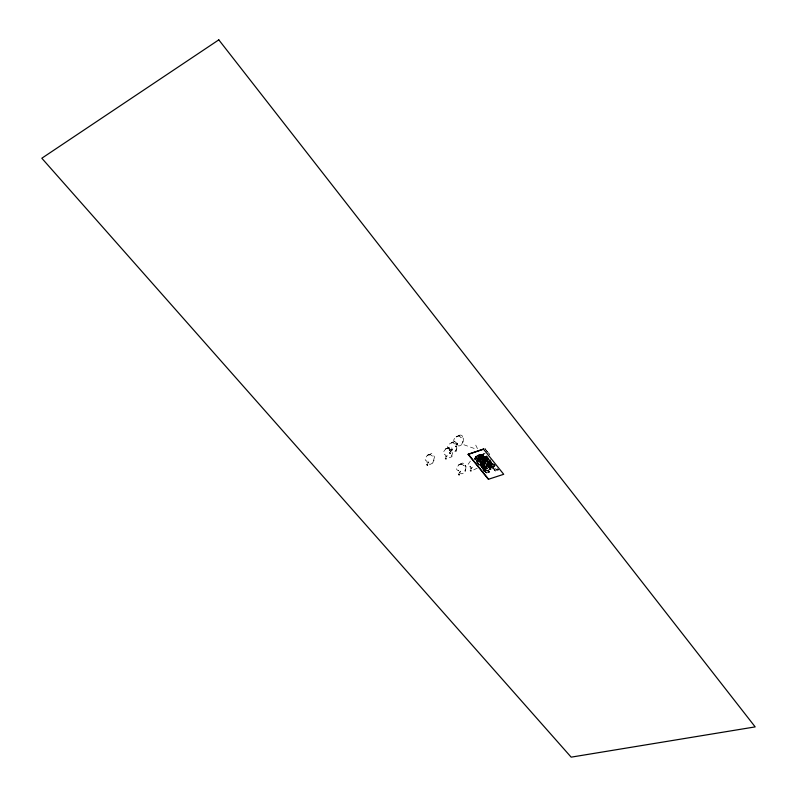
<?xml version="1.0" encoding="UTF-8"?>
<svg xmlns="http://www.w3.org/2000/svg" width="797" height="797" viewBox="0 0 797 797"><rect width="100%" height="100%" fill="white"/><g stroke="black" fill="none" stroke-linecap="round" stroke-linejoin="round"><path stroke-width="0.6" stroke-dasharray="3.98 2.99" d="M483.958 469.702L483.44 469.114L483.759 469.792M483.39 468.287L482.813 467.66L483.928 468.307M482.673 457.886L482.982 458.096A5.459 3.756 23 0 0 482.673 458.106L482.952 457.787M483.879 457.936L482.225 459.022L483.002 459.829L485.851 458.873M479.366 454.798L480.033 454.778M484.008 461.035L484.317 461.632L484.417 461.134M484.038 467.819L483.46 466.982L484.446 467.48M483.48 466.992L484.536 467.401L483.47 467.172M484.536 467.401L483.829 470.021L484.706 468.208L483.749 467.022C481.687 471.784 484.277 464.84 484.108 467.271M485.124 470.071L485.512 470.698L484.745 470.668L485.433 470.808L484.387 470.17L483.909 471.595L485.632 471.326L486.389 472.731L485.234 471.655L485.971 472.143L485.921 471.286L484.785 471.087L478.2 463.057M484.974 471.057L485.044 470.389M481.119 465.119L481.149 465.069A2.052 0.917 -39 0 1 481.079 465.438L481.079 465.438A2.052 0.757 -44.7 0 0 481.089 465.069L480.83 465.209A2.64 1.803 23 0 0 480.521 465.318M484.108 465.797C484.646 464.581 485.712 467.032 484.397 465.657L485.672 467.969L486.23 467.789C486.877 466.185 484.835 468.247 486.25 467.739L484.576 465.358L483.769 466.006L483.988 465.498M480.98 463.984L481.308 463.814A2.062 1.186 71.4 0 1 481.039 464.541M481.647 463.685L481.657 463.764A2.052 1.235 68 0 1 481.657 464.023A2.052 1.285 63.9 0 0 481.697 463.734L480.81 463.675M481.707 464.322A2.062 1.186 71.4 0 0 481.976 463.595L481.976 463.595A2.062 1.186 71.4 0 1 481.846 464.043L481.846 464.093M482.753 464.033L482.484 463.734A2.052 1.066 78.2 0 0 482.514 463.465L482.613 463.376A2.062 1.186 71.4 0 1 482.344 464.103M486.23 459.67L485.772 459.271M471.027 469.303L472.113 467.142L471.366 469.413M459.241 473.239L460.337 471.097L459.57 473.348M456.561 445.274L457.677 443.132L457.209 444.965M450.415 451.849L451.53 449.707L451.052 451.54M446.091 457.269L446.718 456.023C445.712 457.548 448.402 453.294 446.42 457.378M482.006 466.325L483.789 468.487L482.145 465.827A2.64 1.803 23.1 0 0 481.986 465.568L481.318 465.587L483.849 464.721A1.973 0.877 -38.9 0 1 484.168 464.073L484.128 464.063A1.973 0.877 -38.9 0 0 483.849 464.701C483.131 465.906 483.102 463.216 483.59 464.711M480.999 464.581L481.946 465.607L481.129 466.185L483.191 468.616M481.796 464.352A2.64 1.803 23.1 0 1 482.016 464.581L482.145 464.123M482.095 465.299L482.125 465.338A2.032 1.056 78.3 0 0 482.016 465.558A2.032 1.166 71.5 0 1 482.225 465.318L481.557 464.113L480.86 466.355M483.64 464.322L483.749 464.133A2.042 0.757 -44.6 0 1 483.958 463.904L483.938 463.814A2.062 0.917 -38.9 0 0 483.679 464.163L483.649 464.282A2.062 0.917 -38.9 0 1 483.918 463.804L483.909 463.784A1.973 0.877 -38.9 0 0 483.64 464.452L481.627 465.119L482.514 463.794M482.414 464.143A2.64 1.813 23.1 0 1 482.633 464.372L482.892 463.177M427.65 463.645L428.298 462.409C427.132 464.731 429.862 459.132 428.298 463.336M481.707 466.863L482.315 465.827M482.972 464.272L483.58 465.02L481.268 465.797L480.661 465.05L485.154 463.386L486.718 459.59L485.772 458.424M483.998 470.16L484.207 469.373L483.53 469.602M485.562 470.469L485.054 469.911L483.998 471.485L485.752 470.589M484.387 470.17L484.935 471.455M457.388 443.341L457.189 444.029L457.697 443.371M450.773 451.271L451.311 449.687M483.341 455.814L484.158 456.731M483.48 455.984L484.446 456.522L483.49 455.974M485.931 459.779L485.732 459.291M483.948 464.392L483.918 464.422A2.052 0.976 -36.1 0 1 484.038 464.043A2.042 0.976 -36.1 0 0 483.899 464.302A2.042 0.907 -38.9 0 1 484.038 463.993A2.042 1.046 -32.7 0 0 483.918 464.332L483.869 464.581M489.378 467.351L489.109 466.743L489.836 467.162M490.454 466.544L490.524 466.922M483.958 470.439L484.407 469.194L485.393 469.124L483.948 471.485L485.144 470.519L485.772 472.472M483.819 469.303L484.307 469.094L483.749 470.559M480.84 464.442L480.89 464.272A2.052 1.285 63.9 0 0 481.019 463.964A2.052 1.235 68 0 1 480.98 464.252M480.85 464.422L480.86 465.109A2.052 0.917 -39 0 0 480.93 464.8M483.749 464.133L483.161 464.183L483.859 464.741M479.874 464.95L480.511 463.226L481.049 463.695L480.292 465.657L481.179 463.844A2.052 1.066 78.2 0 1 481.119 464.213A2.052 1.186 71.4 0 0 481.089 463.934L482.195 465.498A2.64 1.813 22.9 0 0 482.444 465.727L482.852 465.647A1.006 0.578 71.5 0 1 482.833 465.348L483.151 465.199A1.006 0.578 71.5 0 0 483.072 465.518L483.47 465.438A1.973 1.136 71.5 0 1 483.699 464.82L483.679 464.79A2.062 1.186 71.5 0 0 483.46 465.099A1.006 0.578 71.5 0 0 483.371 465.418L483.012 465.448A2.64 1.813 22.9 0 1 482.843 465.279L482.205 467.162L481.896 466.464M482.474 465.717A1.006 0.578 71.5 0 1 482.524 465.468L482.554 465.448A1.006 0.578 71.5 0 0 482.494 465.717L482.474 465.717A1.963 1.136 71.5 0 1 482.793 465.119L483.46 465.139A2.032 1.215 68.2 0 1 483.57 464.87A2.032 1.275 64.1 0 0 483.45 465.079L483.5 465.089M481.169 464.322L481.438 464.561A2.64 1.813 23 0 0 481.607 464.721M485.702 467.809L486.25 467.739M450.664 451.53L451.042 450.594M480.79 465.647A2.64 1.813 23.1 0 0 481.079 465.578L480.691 464.591A2.062 1.186 71.4 0 0 480.98 463.924M492.626 464.551L494.459 466.733L493.801 466.952L492.526 465.378L493.194 465.159M493.921 466.155L491.4 466.903L489.916 469.274M482.972 463.655L483.241 463.037M484.576 459.142L489.228 465.259L481.029 455.555L479.575 457.857A1.066 0.737 23.2 0 1 479.405 458.863L478.678 458.046L475.181 459.291M489.607 464.661L488.143 462.788L489.577 464.561M490.623 462.071L492.058 463.844L489.517 464.691M488.551 467.6L489.717 465.338L489.418 468.148M490.155 463.715L487.963 464.94M484.755 467.162L485.801 468.676L488.531 467.759L489.886 464.87L491.59 466.922M490.045 464.372L491.131 461.573L489.398 462.13L484.098 455.555L474.584 458.783L484.715 471.276L494.04 468.407L483.948 456.571M488.73 467.819L489.717 465.338M489.268 467.53L490.813 466.604L491.171 467.052M489.757 466.106L490.145 465.259L492.676 464.422M491.968 463.724L491.639 464.342L491.211 462.908M490.006 466.355L489.159 468.238L490.992 467.63L490.912 466.524L489.209 466.952L489.677 467.54L491.261 466.962M491.181 464.86L490.992 465.418M490.514 466.554L490.514 466.952M490.952 465.508L490.314 463.734M491.331 465.587L491.719 464.701L490.484 463.167L487.953 464.013L488.262 464.442M489.996 469.383L490.962 466.803L489.468 467.291L489.488 466.653M492.466 463.216L491.57 465.348L488.561 466.464L488.481 465.338L489.886 464.87M491.56 465.876L489.886 463.914M481.448 465.348L481.139 464.701M481.458 464.551L481.189 464.272M482.006 464.651L482.115 464.372M481.597 462.489C480.103 461.174 483.699 465.807 481.846 464.033A2.052 1.126 74.6 0 0 481.846 463.685M486.748 464.97L487.664 462.788M484.676 469.921L484.855 468.397L484.516 470.668M486.678 465.269L487.844 463.017L486.628 465.338M484.715 471.276L485.762 468.865L475.66 456.382L484.068 453.513M485.801 468.676L488.8 467.51L489.338 468.178L489.697 466.026M484.875 471.216L485.781 469.084M484.307 466.803L480.87 462.688L483.829 461.782L487.246 465.817M489.936 459.55L488.75 462.051L480.83 464.761A2.64 1.813 23 0 0 480.95 464.94L481.089 464.701M485.234 470.977L486.13 468.835L485.313 471.077L484.725 470.21A1.056 0.727 22.8 0 1 486.1 470.688L486.21 470.768M490.055 459.7L488.91 462.061L491.918 461.094M491.251 467.241L490.085 469.493L487.485 466.255L488.531 467.759M489.258 461.951L490.155 459.819M488.023 465.01L488.332 464.272L487.953 465.069L492.108 463.715L490.603 462.17L488.153 462.987M490.514 460.805L489.209 463.366L490.145 463.615M488.332 466.026L488.84 465.787M488.561 466.464L488.89 465.827M482.524 465.468L482.175 465.578A1.006 0.578 71.5 0 0 482.095 465.846L482.115 465.837A1.963 1.136 71.5 0 1 482.424 465.249L482.613 464.97M483.121 465.269L483.231 464.8M487.465 456.681L485.921 459.032M485.582 461.314L487.097 457.886L487.834 458.693L485.363 463.077M485.024 463.256L485.991 461.055L486.897 460.756L486.319 460.068M487.356 457.827L486.15 460.028M485.064 463.475L487.505 457.747M484.128 465.827L484.626 465.209L486.509 467.431L485.612 468.287L486.489 467.48M483.341 468.277L483.131 468.955L483.739 468.756L481.518 465.906M483.739 467.52L483.739 466.873M485.781 467.331C484.845 465.199 488.81 470.19 484.486 465.787M486.349 461.483L488.023 457.568M488.153 457.528L487.126 459.7M484.148 467.52L483.4 469.294M484.337 466.783L484.357 467.59M484.297 467.709L483.55 469.483M487.913 460.477L488.81 458.345L487.186 462.479M484.855 468.397L484.108 470.17M486.499 465.05L487.405 462.798M481.518 464.203L481.567 464.043A2.032 1.275 63.9 0 0 481.687 463.744A2.062 1.186 71.4 0 1 481.388 464.432L480.711 466.175L481.587 464.362L481.129 463.864M480.8 458.813L482.793 461.254L483.54 459.042M481.687 463.386L482.912 462.26M483.928 459.451L480.96 455.774M482.155 463.984L482.265 464.521M483.291 461.084L484.277 458.933M483.62 461.533L480.471 462.599L479.625 464.8L484.526 463.117C482.205 460.487 486.449 464.512 482.295 463.794A2.052 1.235 68 0 0 482.364 463.505L482.265 463.465A2.052 1.285 63.9 0 1 482.265 463.824L482.334 463.715A2.052 1.186 71.4 0 0 482.394 463.495A2.042 1.056 78.2 0 1 482.414 463.744L481.617 463.087M482.693 463.256L483.46 462.997M482.105 465.069L481.268 466.863L482.155 465.05M484.676 459.461L482.852 463.715C483.839 461.264 478.499 461.772 480.501 460.796L479.266 460.188L481.209 456.053M483.739 461.832L480.531 462.668M484.008 461.842L484.795 459.7M486.688 455.705L485.602 458.564L486.598 459.879M485.861 458.395L484.875 460.556L485.632 462.429L486.349 461.573M482.374 466.634L482.195 465.866M483.51 464.541L483.46 464.91A1.973 1.136 71.5 0 0 483.092 465.548L483.092 465.518M485.363 460.267L484.347 462.39M486.2 458.365L487.047 456.153L483.6 457.329L482.753 459.53L486.2 458.365L486.001 458.873M485.582 460.317L486.429 458.106L482.603 459.48M480.98 458.753L478.17 459.53L477.254 461.652L480.461 460.766L481.079 457.966M480.461 460.766L481.109 458.305M483.48 453.941L482.574 456.073L480.651 453.682L476.267 456.263L477.513 457.797L478.429 455.675M480.92 461.453L481.916 459.301L487.186 465.936M480.87 462.688L485.861 468.526M480.84 463.705L481.418 462.539M481.049 463.695L480.292 465.468M481.348 462.818L483.649 462.041M480.8 465.229L481.089 465A2.042 0.907 -39 0 1 480.97 465.259A2.042 0.976 -36.2 0 0 480.98 464.94M479.625 456.023L478.638 458.056M477.293 461.931L478.23 459.6L481.378 458.634M478.429 455.814L479.545 455.924L487.535 465.747L479.007 455.625L475.719 456.731L474.803 458.853L477.523 462.22L478.439 460.098M479.545 457.747L480.611 454.928M478.977 459.351L478.419 461.911M480.77 455.505C479.057 460.546 479.216 455.695 481.249 455.426L480.452 455.226L480.81 455.665M480.601 456.741L481.508 454.619M479.386 461.025L480.302 458.903M480.123 460.467L481.836 456.691L480.262 460.636L477.124 461.642M484.088 464.123L484.148 464.063A2.052 0.917 -38.9 0 0 483.879 464.541L483.42 464.88A2.032 1.116 74.7 0 0 483.321 465.119A2.64 1.803 23 0 1 483.43 465.398L483.47 465.438M474.803 458.853L477.951 457.787L478.858 455.525C482.095 456.542 479.445 462.688 477.941 457.647M478.041 457.896L478.957 455.774M478.31 458.235L479.266 456.023M479.545 455.924L478.788 458.126M474.584 458.783L475.66 456.382M451.291 456.173L452.646 453.344L452.935 450.574L451.919 449.369L452.168 450.275L451.849 447.984L450.913 447.306L449.548 447.067L447.655 448.641L449.249 447.635L447.944 447.575L445.623 449.02L443.262 452.288L443.79 453.812L445.374 454.938L445.453 456.282L448.741 457.946L451.929 456.721L452.387 453.433M456.98 447.924L455.625 450.763L456.731 448.004L456.273 451.301L451.889 452.347M490.374 464.9L484.227 466.833M477.244 468.148L473.617 469.941L470.29 468.267L470.17 466.265L470.23 466.932L468.666 465.817L468.128 464.292L470.449 461.005M480.601 465.299L480.91 465.727A1.963 0.877 -39 0 0 481.129 465.099M484.118 470.36L483.978 469.443L484.357 470.439M480.711 465.438L480.691 465.458A1.963 0.877 -39 0 0 480.91 464.82L480.94 464.81A2.052 1.046 -32.9 0 1 480.9 465.159L480.95 465.069M483.311 464.322L483.45 464.322A2.64 1.813 22.9 0 0 483.112 464.432M483.679 466.574L483.809 467.381M482.095 465.368L482.414 465.239A2.062 1.186 71.5 0 0 482.185 465.528L482.922 465.109A2.032 1.215 68.2 0 0 482.823 465.289L482.833 465.169A2.032 1.116 74.7 0 0 482.723 465.318A2.64 1.803 23.1 0 1 482.813 465.597L482.793 465.617A1.963 1.136 71.5 0 1 483.092 465.02L483.052 465.05A2.062 1.186 71.5 0 0 482.862 465.299A2.032 1.275 64.1 0 1 483.002 465.059M483.938 471.475L484.496 469.991L483.659 469.901M483.909 471.595L485.532 470.589M487.475 460.307L487.555 460.048M481.936 465.169L482.683 464.521M478.808 454.918L478.977 455.456M483.809 457.986L483.739 458.036A3.995 2.75 23 0 0 483.291 458.136L483.48 458.345M489.986 466.763L489.537 466.165C489.338 464.87 493.801 465.647 491.55 466.155L493.263 468.307M482.354 463.984L482.892 463.724M481.876 463.675A2.052 1.066 78.2 0 1 481.796 463.984L483.072 463.814M483.709 463.485L483.191 463.754L483.849 464.581M491.729 462.429L491.301 462.33M481.039 465.02L481.089 465A2.042 0.847 -41.7 0 1 480.999 465.289M484.078 465.498L484.636 465.269M478.359 461.074L478.22 461.134A1.305 0.897 23.2 0 0 478.041 460.905L478.19 460.855M481.826 463.396L482.344 463.216M475.5 456.661L485.024 453.383L484.068 455.715L479.625 457.219M480.392 455.147L483.869 453.961M479.067 455.695L478.867 456.233L481.388 455.466L480.97 454.948M479.635 456.223L481.039 455.745M480.302 458.185L481.109 458.006M487.106 456.233L483.6 457.329M477.732 459.66L476.387 460.108L477.463 461.533M482.484 458.594L483.41 458.285M484.267 458.335L485.044 458.654M484.935 458.126L485.781 457.837M478.559 460.566L479.266 460.925M479.425 460.646L480.432 460.865M477.523 462.22L479.744 461.473M481.009 461.433L482.713 463.665M486.758 459.52L488.093 460.347M482.793 461.254L485.622 460.297M485.901 460.178L487.246 459.66M479.774 462.39L481.268 461.881M485.493 460.417L484.417 460.776L485.004 461.503L488.75 460.218M481.468 462.858L483.61 462.101M485.861 461.642L486.379 461.473M488.382 461.065L486.867 461.812M487.027 461.911L488.143 461.543M485.253 462.479L485.542 462.439M478.788 465.079L475.879 461.463L478.907 465.358M487.326 462.28L488.441 461.911M480.691 464.591L490.922 461.244M487.336 462.848L491.191 461.642L492.377 463.246M481.488 465.079L482.623 464.701M488.093 462.918L490.683 461.941M485.941 464.133L487.435 463.625L488.043 464.372M487.684 463.924L488.77 463.565M488.491 463.924L489.019 463.854M481.577 465.707A2.64 1.813 23 0 0 481.796 465.946L481.816 465.936A1.963 1.136 71.5 0 1 482.125 465.338L482.384 465.408M487.963 463.884L488.033 465.219L487.146 465.448M489.986 463.575L489.348 463.834M481.109 466.564L482.075 466.225M486.539 464.87L489.139 464.013M481.239 466.723L482.354 466.624M486.419 464.96L490.344 463.744M488.611 464.412L489.338 464.213M492.068 463.555L491.012 462.29M484.696 467.311L487.485 466.255M488.202 466.016L492.685 464.621L493.771 466.115M483.052 468.586L483.909 468.556L482.982 468.835M483.241 468.636L483.829 468.397M489.836 466.534L492.277 465.866M494.18 466.066L485.572 468.895L484.775 471.017M494.09 466.295L485.612 469.144L475.56 456.611M484.755 471.117L493.473 468.377L491.619 466.086M487.365 470.678L488.352 470.35M481.119 466.195L483.729 468.985L485.791 468.297L483.64 465.647L481.109 466.494M495.415 468.795L496.79 470.489L498.454 469.941L495.296 470.987L493.921 469.284L497.079 468.247M497.059 468.347L497.238 468.626M488.551 472.143L489.537 471.824M496.103 469.642L497.766 469.094L498.284 469.742L497.766 469.094M486.349 473.099L488.571 472.312M497.647 469.602L497.467 469.333M483.709 458.544L483.759 458.534A4.633 3.198 23.2 0 0 484.048 458.444L484.277 458.534M482.952 458.803L483.002 458.783A4.633 3.198 23.2 0 0 483.291 458.693L483.52 458.783M484.237 458.773L489.338 465.229M481.527 466.086L482.394 466.255M484.666 470.917L485.253 470.828M482.135 457.797L482.155 457.797A5.489 3.796 23.2 0 0 482.454 457.807M429.165 464.113L430.33 464.302L433.887 462.519L433.917 459.839L432.861 462.539L434.504 457L432.532 453.752L431.187 453.513L429.304 455.077L430.868 454.091L429.573 454.031L427.282 455.456L424.901 458.703L425.429 460.208L427.003 461.324L427.102 462.649L428.836 463.715M458.036 445.792L459.221 445.991L462.878 444.158L462.908 441.428L461.792 444.208L463.157 441.359L463.436 438.559L462.409 437.354L462.649 438.28L462.32 435.959L461.383 435.262L459.999 435.032L458.086 436.617L459.71 435.59L458.395 435.531L454.26 438.828L453.672 440.273L454.21 441.817L455.794 442.963L455.754 442.315L455.874 444.337M474.325 459.022L476.636 459.939L476.955 462.24L476.736 461.343L477.762 462.559M482.852 465.338L482.773 465.139A2.032 1.056 78.3 0 0 482.693 465.328M463.874 444.756L476.965 449.428M482.135 464.711L482.693 464.92M482.026 464.9L482.583 465.119M484.636 471.565L485.971 472.143L485.234 471.804M483.341 469.513L484.158 470.11M449.757 450.883L449.638 448.88L449.757 450.883L451.53 451.959M449.677 449.528L448.093 448.392L447.555 446.858L449.926 443.58L452.606 442.455L455.077 444.198L452.606 442.455L449.926 443.58L452.258 442.136L453.573 442.196L451.959 443.202L453.862 441.628L455.236 441.867L456.173 442.544L456.492 444.856M482.882 469.712L483.64 470.379M484.207 469.373L484.566 470.17M482.036 464.163L482.115 464.243A2.64 1.813 22.9 0 0 482.225 464.512M481.597 465.328L481.866 465.607A1.006 0.578 71.5 0 0 481.796 465.946M481.627 462.908L481.518 462.788A1.295 0.887 23.1 0 0 481.767 462.698L481.727 463.037M490.205 466.773L489.547 466.016M456.253 443.939L457.269 445.144M488.172 470.13L489.717 472.043L486.2 473.039M477.951 457.787L479.595 459.839M484.476 465.827L486.25 468.028M488.023 470.459L489.209 471.924M478.16 458.594L477.792 458.723M487.694 470.569L488.88 472.033M487.186 470.459L488.73 472.362M477.841 459.69L478.479 460.477M479.754 462.469L480.74 463.675M481.328 464.621L481.747 465.139L480.999 464.482M491.38 465.408L491.709 465.926L489.717 466.693M489.697 463.884L491.072 465.568M489.677 464.492L490.583 465.627M490.095 465.368L491.38 466.992M484.616 458.803L483.331 457.249L481.767 457.777L483.022 459.341M489.468 465.418L491.002 467.321M490.912 467.66L490.583 466.345M484.018 459.431L480.372 455.007L479.455 457.129L480.452 458.225M484.845 448.831L488.7 453.702M493.682 463.784L495.236 465.717M493.751 464.113L494.439 464.96M493.582 464.013L495.136 465.946M489.647 459.919L490.394 460.845M493.921 469.284L495.296 470.987M482.195 465.348A2.032 1.116 74.7 0 0 482.065 465.548A2.032 1.116 74.7 0 1 482.195 465.328L482.225 465.518A2.032 1.275 64.1 0 1 482.324 465.279L482.374 465.279M483.46 465.01L483.46 464.91A2.032 1.056 78.3 0 0 483.291 465.129M483.44 469.114L483.719 469.682M475.729 445.095L478.051 449.817M485.453 457.707L485.014 457.757M483.829 464.213A2.042 0.847 -41.6 0 1 483.988 463.934M482.016 464.213A2.062 1.186 71.4 0 0 482.285 463.485L482.285 463.475A2.052 1.285 63.9 0 1 482.275 463.824M481.169 463.914A2.052 1.126 74.6 0 1 481.089 464.213M483.669 464.691A2.64 1.813 23 0 1 483.41 464.8M481.139 464.571A2.64 1.803 23.1 0 1 481.358 464.8M465.986 466.524L465.707 469.294L464.362 472.103L465.468 469.403L465.438 472.093L461.842 473.866L458.554 472.203L458.434 470.21L458.484 470.878L456.93 469.772L456.392 468.257L458.723 464.98L461.035 463.555L462.32 463.605L460.726 464.581L462.599 463.007L464.88 463.924L465.199 466.205L464.97 465.318L465.986 466.524M482.215 465.488L482.205 465.488A2.052 1.285 64.1 0 1 482.315 465.289A2.032 1.215 68.2 0 0 482.145 465.518M428.308 454.758L427.282 455.456L429.882 454.36L432.333 456.073L429.882 454.36L428.308 454.758M457.169 436.228L456.043 436.995L458.753 435.839L461.244 437.603L458.753 435.839L457.169 436.228M446.718 448.303L445.623 449.02L448.283 447.904L450.753 449.638L448.283 447.904L446.718 448.303M459.829 464.302L458.723 464.98L461.383 463.894L463.824 465.607L461.383 463.894L459.829 464.302M487.585 464.282L487.196 463.934A1.305 0.897 22.9 0 0 487.455 463.854L487.585 464.282M495.395 468.895L495.395 468.895M489.587 454.4L484.974 448.651L489.567 454.449M482.394 463.774A2.052 1.126 74.6 0 0 482.474 463.475A2.052 1.126 74.6 0 1 482.384 463.784"/><path stroke-width="1.2" d="M468.188 454.34L483.54 449.229M468.307 454.25L488.601 479.216M427.033 464.641L427.491 465.189L427.033 464.641M445.483 458.265L445.941 458.823L445.483 458.265M449.807 452.845L450.265 453.413L449.807 452.845M455.954 446.28L456.422 446.848L455.954 446.28M458.654 474.255L459.102 474.803L458.654 474.255M470.449 470.31L470.897 470.868L470.449 470.31M218.796 39.85L41.823 158.234L571.16 757.15L755.177 726.894L218.796 39.85M483.41 449.06L468.098 454.32L488.382 479.286L503.704 474.295L483.41 449.06"/></g></svg>
